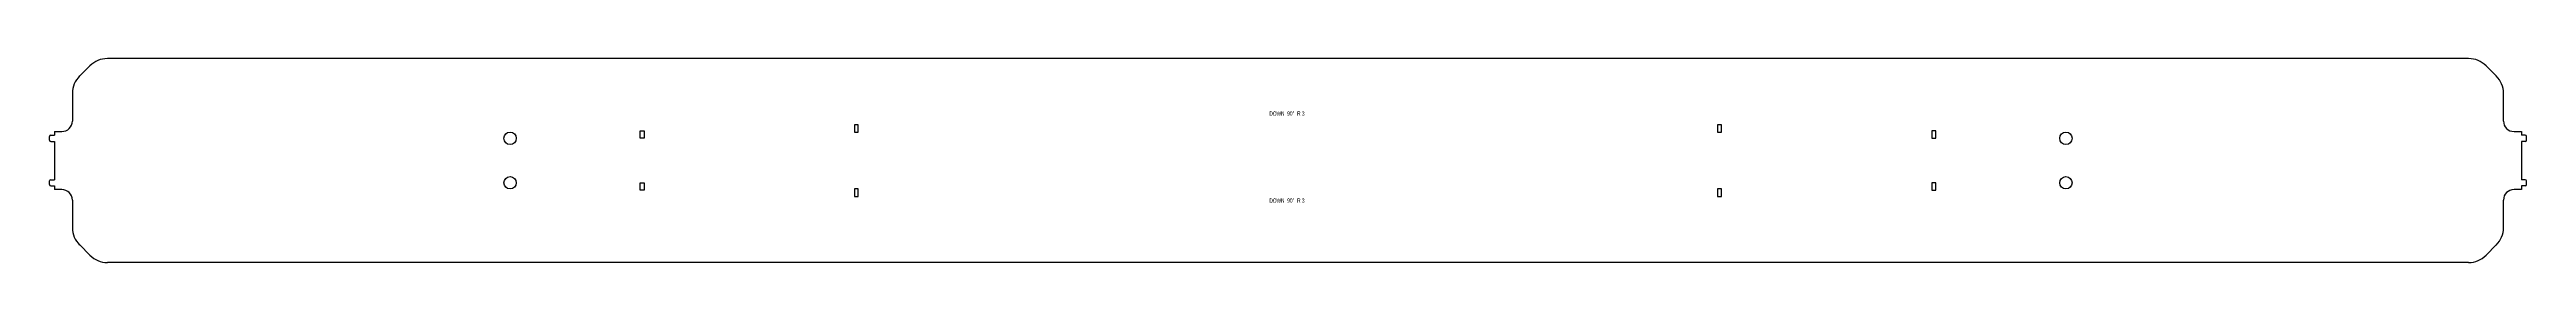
# Model space of a CAD drawing. Header units: millimetres. Extents: x 4 to 2004, y 4 to 169.
import ezdxf

# ---------------------------------------------------------------- set-up
doc = ezdxf.new("R2010")
doc.units = ezdxf.units.MM
doc.layers.add('CUT', color=7, linetype='Continuous', lineweight=25)
doc.styles.add('SLDTEXTSTYLE0', font='TXT', dxfattribs={"width": 0.660714})

msp = doc.modelspace()

# ---------------------------------------------------------------- linework, layer by layer
at = {"layer": 'CUT', "color": 3}
for p, q in [((36.2, 162.9), (27.9, 154.6)), ((1956.8, 168.7), (50.3, 168.7)), ((1979.2, 154.6), (1970.9, 162.9)), ((22, 140.5), (22, 118.1)), ((1985, 118.1), (1985, 140.5)), ((3.5, 102.6), (3.5, 105.6)), ((4.5, 106.6), (7.5, 106.6)), ((4.5, 101.6), (7.5, 101.6)), ((7.5, 109.6), (7.5, 106.6)), ((7.5, 109.6), (13.5, 109.6)), ((7.5, 101.6), (7.5, 70.6)), ((480.4, 110.1), (483.6, 110.1)), ((480.4, 104.1), (480.4, 110.1)), ((483.6, 104.1), (480.4, 104.1)), ((483.6, 110.1), (483.6, 104.1)), ((656.6, 115.1), (653.4, 115.1)), ((653.4, 115.1), (653.4, 109.1)), ((653.4, 109.1), (656.6, 109.1)), ((656.6, 109.1), (656.6, 115.1)), ((1353.6, 115.1), (1350.4, 115.1)), ((1350.4, 115.1), (1350.4, 109.1)), ((1350.4, 109.1), (1353.6, 109.1)), ((1353.6, 109.1), (1353.6, 115.1)), ((1526.6, 110.1), (1523.4, 110.1)), ((1523.4, 110.1), (1523.4, 104.1)), ((1523.4, 104.1), (1526.6, 104.1)), ((1526.6, 104.1), (1526.6, 110.1)), ((1993.5, 109.6), (1999.5, 109.6)), ((1999.5, 109.6), (1999.5, 106.6)), ((2002.5, 106.6), (1999.5, 106.6)), ((2002.5, 101.6), (1999.5, 101.6)), ((1999.5, 101.6), (1999.5, 70.6)), ((2003.5, 102.6), (2003.5, 105.6)), ((3.5, 66.6), (3.5, 69.6)), ((4.5, 70.6), (7.5, 70.6)), ((4.5, 65.6), (7.5, 65.6)), ((7.5, 65.6), (7.5, 62.6)), ((13.5, 62.6), (7.5, 62.6)), ((480.4, 68.1), (483.6, 68.1)), ((480.4, 62.1), (480.4, 68.1)), ((483.6, 62.1), (480.4, 62.1)), ((483.6, 68.1), (483.6, 62.1)), ((656.6, 63.1), (653.4, 63.1)), ((653.4, 63.1), (653.4, 57.1)), ((656.6, 57.1), (656.6, 63.1)), ((1353.6, 63.1), (1350.4, 63.1)), ((1350.4, 63.1), (1350.4, 57.1)), ((1353.6, 57.1), (1353.6, 63.1)), ((1526.6, 68.1), (1523.4, 68.1)), ((1523.4, 68.1), (1523.4, 62.1)), ((1523.4, 62.1), (1526.6, 62.1)), ((1526.6, 62.1), (1526.6, 68.1)), ((1999.5, 62.6), (1993.5, 62.6)), ((2002.5, 70.6), (1999.5, 70.6)), ((2002.5, 65.6), (1999.5, 65.6)), ((1999.5, 65.6), (1999.5, 62.6)), ((2003.5, 66.6), (2003.5, 69.6)), ((22, 54.1), (22, 31.8)), ((653.4, 57.1), (656.6, 57.1)), ((1350.4, 57.1), (1353.6, 57.1)), ((1985, 31.8), (1985, 54.1)), ((27.9, 17.7), (36.2, 9.4)), ((1956.8, 3.5), (50.3, 3.5)), ((1970.9, 9.4), (1979.2, 17.7))]:
    msp.add_line(p, q, dxfattribs=at)
for centre in [(375.4, 104.1), (1631.7, 104.1), (375.4, 68.1), (1631.7, 68.1)]:
    msp.add_circle(centre, 5, dxfattribs=at)
for centre, radius, start, end in [((50.3, 148.7), 20, 90, 135), ((1956.8, 148.7), 20, 45, 90), ((42, 140.5), 20, 135, 180), ((1965, 140.5), 20, 0, 45), ((4.5, 105.6), 1, 90, 180), ((4.5, 102.6), 1, 180, 270), ((13.5, 118.1), 8.5, 270, 0), ((1993.5, 118.1), 8.5, 180, 270), ((2002.5, 105.6), 1, 0, 90), ((2002.5, 102.6), 1, 270, 0), ((4.5, 69.6), 1, 90, 180), ((4.5, 66.6), 1, 180, 270), ((13.5, 54.1), 8.5, 0, 90), ((1993.5, 54.1), 8.5, 90, 180), ((2002.5, 69.6), 1, 0, 90), ((2002.5, 66.6), 1, 270, 0), ((42, 31.8), 20, 180, 225), ((1965, 31.8), 20, 315, 0), ((50.3, 23.5), 20, 225, 270), ((1956.8, 23.5), 20, 270, 315)]:
    msp.add_arc(centre, radius, start, end, dxfattribs=at)

# ---------------------------------------------------------------- texts
at = {"color": 7, "linetype": 'Continuous', "lineweight": 0, "char_height": 3.5, "attachment_point": 2, "style": 'SLDTEXTSTYLE0'}
for insert in [(1002.7, 125.9), (1002.7, 55.4)]:
    msp.add_mtext('DOWN  90°  R 3', dxfattribs=dict(at, insert=insert))

doc.saveas('drawing.dxf')
